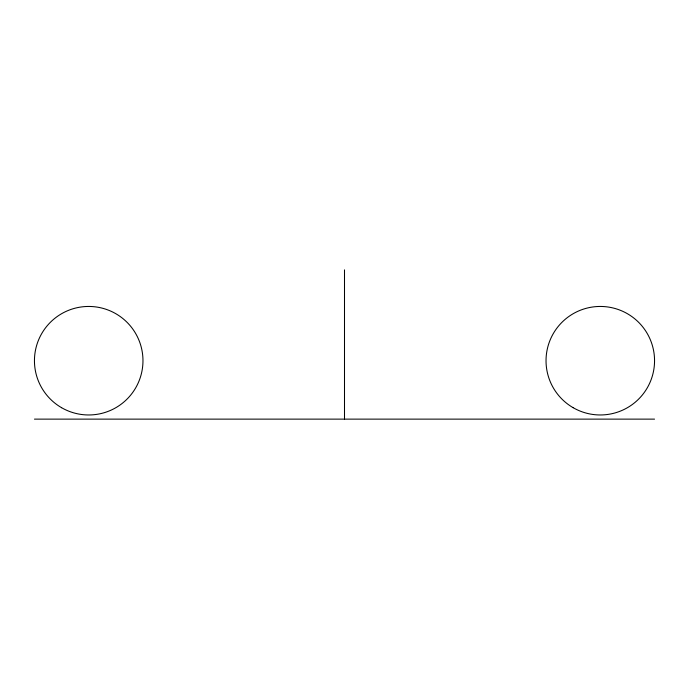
<?xml version="1.0" encoding="UTF-8"?>
<svg xmlns="http://www.w3.org/2000/svg" width="689" height="689" viewBox="0 0 689 689"><rect width="100%" height="100%" fill="white"/><g stroke="black" fill="none" stroke-linecap="round" stroke-linejoin="round"><path stroke-width="1.03" d="M34.45 419.127L654.55 419.127M344.5 269.873L344.5 419.127M573.162 407.699A54.259 54.259 0 0 0 654.55 360.709A54.259 54.259 0 0 0 573.162 313.719A54.259 54.259 0 0 0 573.162 407.699M61.579 407.699A54.259 54.259 0 0 0 142.968 360.709A54.259 54.259 0 0 0 61.579 313.719A54.259 54.259 0 0 0 61.579 407.699"/></g></svg>
